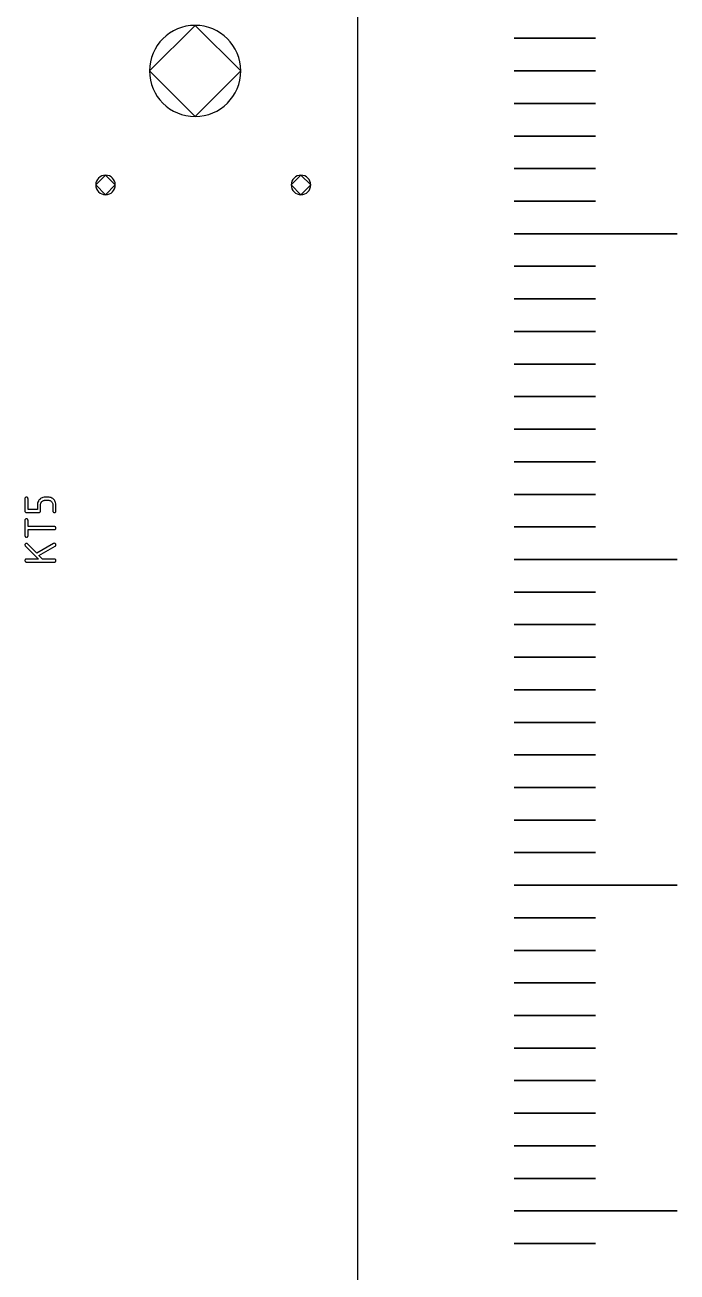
# Model space of a CAD drawing. Header units: inches. Extents: x 0 to 594, y -420 to 0.
# Drawn here: x 261.34 to 281.36, y -187.96 to -149.67 of the extents above; entities that cross this region are included whole.
import ezdxf

# ---------------------------------------------------------------- set-up
doc = ezdxf.new("R2010")
doc.units = ezdxf.units.IN
doc.header["$MEASUREMENT"] = 0

msp = doc.modelspace()

# ---------------------------------------------------------------- linework, layer by layer
at = {"color": 18, "true_color": 0x000000}
for p, q in [((271.562, -246.083), (271.562, -26.083)), ((266.562, -149.683), (265.162, -151.083)), ((267.962, -151.083), (266.562, -149.683)), ((265.162, -151.083), (266.562, -152.483)), ((266.562, -152.483), (267.962, -151.083)), ((263.812, -154.283), (263.512, -154.583)), ((264.112, -154.583), (263.812, -154.283)), ((269.812, -154.283), (269.512, -154.583)), ((270.112, -154.583), (269.812, -154.283)), ((263.512, -154.583), (263.812, -154.883)), ((263.812, -154.883), (264.112, -154.583)), ((269.512, -154.583), (269.812, -154.883)), ((269.812, -154.883), (270.112, -154.583)), ((261.338, -164.202), (261.337, -164.21)), ((261.337, -164.21), (261.337, -164.593)), ((261.337, -164.21), (261.337, -164.21)), ((261.344, -164.19), (261.338, -164.202)), ((261.347, -164.185), (261.344, -164.19)), ((261.352, -164.179), (261.347, -164.185)), ((261.355, -164.176), (261.352, -164.179)), ((261.362, -164.172), (261.355, -164.176)), ((261.372, -164.168), (261.362, -164.172)), ((261.385, -164.165), (261.372, -164.168)), ((261.387, -164.165), (261.385, -164.165)), ((261.394, -164.166), (261.387, -164.165)), ((261.404, -164.171), (261.394, -164.166)), ((261.416, -164.178), (261.404, -164.171)), ((261.418, -164.179), (261.416, -164.178)), ((261.423, -164.186), (261.418, -164.179)), ((261.428, -164.197), (261.423, -164.186)), ((261.43, -164.204), (261.428, -164.197)), ((261.431, -164.213), (261.43, -164.204)), ((261.431, -164.546), (261.431, -164.213)), ((261.789, -164.235), (261.776, -164.249)), ((261.791, -164.234), (261.789, -164.235)), ((261.792, -164.233), (261.791, -164.234)), ((261.796, -164.228), (261.792, -164.233)), ((261.802, -164.224), (261.796, -164.228)), ((261.816, -164.213), (261.802, -164.224)), ((261.836, -164.2), (261.816, -164.213)), ((261.861, -164.187), (261.836, -164.2)), ((261.889, -164.176), (261.861, -164.187)), ((261.922, -164.168), (261.889, -164.176)), ((261.939, -164.166), (261.922, -164.168)), ((261.957, -164.165), (261.939, -164.166)), ((262.051, -164.165), (261.957, -164.165)), ((262.053, -164.165), (262.051, -164.165)), ((262.056, -164.165), (262.053, -164.165)), ((262.061, -164.165), (262.056, -164.165)), ((262.068, -164.166), (262.061, -164.165)), ((262.075, -164.166), (262.068, -164.166)), ((262.085, -164.169), (262.075, -164.166)), ((262.109, -164.173), (262.085, -164.169)), ((262.135, -164.182), (262.109, -164.173)), ((262.163, -164.194), (262.135, -164.182)), ((262.177, -164.203), (262.163, -164.194)), ((262.191, -164.211), (262.177, -164.203)), ((262.205, -164.223), (262.191, -164.211)), ((262.219, -164.235), (262.205, -164.223)), ((262.221, -164.237), (262.219, -164.235)), ((262.222, -164.238), (262.221, -164.237)), ((262.225, -164.242), (262.222, -164.238)), ((262.23, -164.248), (262.225, -164.242)), ((262.24, -164.262), (262.23, -164.248)), ((261.337, -164.593), (261.338, -164.609)), ((261.338, -164.609), (261.344, -164.62)), ((261.344, -164.62), (261.352, -164.629)), ((261.352, -164.629), (261.361, -164.634)), ((261.719, -164.546), (261.431, -164.546)), ((261.72, -164.386), (261.719, -164.393)), ((261.719, -164.393), (261.719, -164.546)), ((261.723, -164.368), (261.72, -164.378)), ((261.72, -164.378), (261.72, -164.386)), ((261.727, -164.345), (261.723, -164.368)), ((261.736, -164.32), (261.727, -164.345)), ((261.748, -164.292), (261.736, -164.32)), ((261.757, -164.278), (261.748, -164.292)), ((261.765, -164.262), (261.757, -164.278)), ((261.776, -164.249), (261.765, -164.262)), ((261.793, -164.633), (261.802, -164.626)), ((261.802, -164.626), (261.807, -164.616)), ((261.807, -164.616), (261.81, -164.608)), ((261.81, -164.608), (261.812, -164.6)), ((261.812, -164.6), (261.813, -164.595)), ((261.813, -164.403), (261.815, -164.382)), ((261.813, -164.595), (261.813, -164.403)), ((261.815, -164.382), (261.82, -164.362)), ((261.82, -164.362), (261.826, -164.344)), ((261.826, -164.344), (261.834, -164.33)), ((261.834, -164.33), (261.841, -164.317)), ((261.841, -164.317), (261.848, -164.309)), ((261.848, -164.309), (261.854, -164.303)), ((261.854, -164.303), (261.855, -164.302)), ((261.855, -164.302), (261.872, -164.288)), ((261.872, -164.288), (261.889, -164.278)), ((261.889, -164.278), (261.906, -164.269)), ((261.906, -164.269), (261.922, -164.265)), ((261.922, -164.265), (261.936, -164.262)), ((261.936, -164.262), (261.947, -164.259)), ((261.947, -164.259), (261.954, -164.259)), ((261.954, -164.259), (261.957, -164.259)), ((261.957, -164.259), (262.051, -164.259)), ((262.051, -164.259), (262.074, -164.261)), ((262.074, -164.261), (262.094, -164.266)), ((262.094, -164.266), (262.111, -164.272)), ((262.111, -164.272), (262.126, -164.28)), ((262.126, -164.28), (262.137, -164.288)), ((262.137, -164.288), (262.147, -164.295)), ((262.147, -164.295), (262.153, -164.3)), ((262.153, -164.3), (262.154, -164.302)), ((262.154, -164.302), (262.167, -164.319)), ((262.167, -164.319), (262.177, -164.335)), ((262.177, -164.335), (262.184, -164.352)), ((262.184, -164.352), (262.188, -164.368)), ((262.188, -164.368), (262.191, -164.382)), ((262.191, -164.382), (262.194, -164.393)), ((262.194, -164.393), (262.194, -164.602)), ((262.194, -164.602), (262.197, -164.609)), ((262.197, -164.609), (262.201, -164.619)), ((262.201, -164.619), (262.206, -164.626)), ((262.206, -164.626), (262.208, -164.629)), ((262.208, -164.629), (262.209, -164.629)), ((262.209, -164.629), (262.221, -164.636)), ((262.253, -164.283), (262.24, -164.262)), ((262.266, -164.307), (262.253, -164.283)), ((262.277, -164.335), (262.266, -164.307)), ((262.266, -164.634), (262.273, -164.63)), ((262.273, -164.63), (262.276, -164.629)), ((262.276, -164.629), (262.283, -164.617)), ((262.285, -164.368), (262.277, -164.335)), ((262.283, -164.617), (262.287, -164.606)), ((262.287, -164.385), (262.285, -164.368)), ((262.288, -164.403), (262.287, -164.385)), ((262.287, -164.606), (262.288, -164.596)), ((262.288, -164.596), (262.288, -164.403)), ((261.338, -164.867), (261.337, -164.875)), ((261.337, -164.875), (261.337, -165.363)), ((261.337, -164.875), (261.337, -164.875)), ((261.344, -164.856), (261.338, -164.867)), ((261.347, -164.85), (261.344, -164.856)), ((261.352, -164.844), (261.347, -164.85)), ((261.355, -164.842), (261.352, -164.844)), ((261.362, -164.837), (261.355, -164.842)), ((261.361, -164.634), (261.369, -164.637)), ((261.372, -164.833), (261.362, -164.837)), ((261.369, -164.637), (261.378, -164.639)), ((261.385, -164.83), (261.372, -164.833)), ((261.378, -164.639), (261.383, -164.64)), ((261.383, -164.64), (261.385, -164.64)), ((261.385, -164.64), (261.767, -164.64)), ((261.387, -164.83), (261.385, -164.83)), ((261.394, -164.832), (261.387, -164.83)), ((261.404, -164.836), (261.394, -164.832)), ((261.416, -164.843), (261.404, -164.836)), ((261.418, -164.844), (261.416, -164.843)), ((261.423, -164.851), (261.418, -164.844)), ((261.428, -164.863), (261.423, -164.851)), ((261.43, -164.87), (261.428, -164.863)), ((261.431, -164.878), (261.43, -164.87)), ((261.431, -165.069), (261.431, -164.878)), ((261.767, -164.64), (261.782, -164.639)), ((261.782, -164.639), (261.793, -164.633)), ((262.221, -164.636), (262.232, -164.639)), ((262.232, -164.639), (262.239, -164.64)), ((262.239, -164.64), (262.24, -164.64)), ((262.24, -164.64), (262.242, -164.64)), ((262.242, -164.64), (262.256, -164.639)), ((262.256, -164.639), (262.266, -164.634)), ((261.337, -165.363), (261.339, -165.37)), ((261.339, -165.37), (261.345, -165.381)), ((261.345, -165.381), (261.351, -165.387)), ((261.351, -165.387), (261.352, -165.39)), ((261.352, -165.39), (261.354, -165.39)), ((261.354, -165.39), (261.365, -165.397)), ((261.365, -165.397), (261.375, -165.4)), ((261.397, -165.4), (261.409, -165.396)), ((261.409, -165.396), (261.416, -165.391)), ((261.416, -165.391), (261.417, -165.39)), ((261.417, -165.39), (261.418, -165.39)), ((261.418, -165.39), (261.425, -165.379)), ((261.425, -165.379), (261.43, -165.367)), ((261.43, -165.367), (261.431, -165.358)), ((262.242, -165.069), (261.431, -165.069)), ((261.431, -165.358), (261.431, -165.163)), ((261.431, -165.163), (262.242, -165.163)), ((262.243, -165.069), (262.242, -165.069)), ((262.242, -165.163), (262.257, -165.16)), ((262.246, -165.069), (262.243, -165.069)), ((262.254, -165.07), (262.246, -165.069)), ((262.266, -165.074), (262.254, -165.07)), ((262.257, -165.16), (262.268, -165.156)), ((262.277, -165.083), (262.266, -165.074)), ((262.268, -165.156), (262.274, -165.152)), ((262.274, -165.152), (262.277, -165.149)), ((262.278, -165.085), (262.277, -165.083)), ((262.277, -165.149), (262.284, -165.138)), ((262.283, -165.091), (262.278, -165.085)), ((262.287, -165.102), (262.283, -165.091)), ((262.284, -165.138), (262.287, -165.128)), ((262.288, -165.116), (262.287, -165.102)), ((262.287, -165.128), (262.288, -165.119)), ((262.288, -165.119), (262.288, -165.116)), ((261.338, -165.624), (261.337, -165.632)), ((261.337, -165.632), (261.337, -165.635)), ((261.337, -165.632), (261.337, -165.632)), ((261.337, -165.635), (261.339, -165.648)), ((261.344, -165.613), (261.338, -165.624)), ((261.339, -165.648), (261.344, -165.658)), ((261.347, -165.607), (261.344, -165.613)), ((261.344, -165.658), (261.348, -165.665)), ((261.352, -165.601), (261.347, -165.607)), ((261.348, -165.665), (261.351, -165.668)), ((261.351, -165.668), (261.748, -166.068)), ((261.355, -165.599), (261.352, -165.6)), ((261.352, -165.6), (261.352, -165.601)), ((261.362, -165.593), (261.355, -165.599)), ((261.372, -165.589), (261.362, -165.593)), ((261.379, -165.586), (261.372, -165.589)), ((261.375, -165.4), (261.382, -165.401)), ((261.386, -165.586), (261.379, -165.586)), ((261.382, -165.401), (261.383, -165.401)), ((261.383, -165.401), (261.385, -165.401)), ((261.385, -165.401), (261.397, -165.4)), ((261.389, -165.586), (261.386, -165.586)), ((261.394, -165.587), (261.389, -165.586)), ((261.404, -165.592), (261.394, -165.587)), ((261.418, -165.6), (261.404, -165.592)), ((261.7, -165.883), (261.418, -165.6)), ((262.218, -165.592), (261.7, -165.883)), ((261.768, -165.955), (262.264, -165.676)), ((262.243, -165.584), (262.218, -165.592)), ((262.244, -165.584), (262.243, -165.584)), ((262.246, -165.584), (262.244, -165.584)), ((262.254, -165.586), (262.246, -165.584)), ((262.264, -165.592), (262.254, -165.586)), ((262.268, -165.594), (262.264, -165.592)), ((262.264, -165.676), (262.273, -165.669)), ((262.274, -165.6), (262.268, -165.594)), ((262.273, -165.669), (262.278, -165.662)), ((262.277, -165.603), (262.274, -165.6)), ((262.281, -165.61), (262.277, -165.603)), ((262.278, -165.662), (262.283, -165.656)), ((262.285, -165.621), (262.281, -165.61)), ((262.283, -165.656), (262.285, -165.649)), ((262.288, -165.635), (262.285, -165.621)), ((262.285, -165.649), (262.287, -165.644)), ((262.287, -165.644), (262.288, -165.639)), ((262.288, -165.639), (262.288, -165.635)), ((261.338, -166.105), (261.337, -166.113)), ((261.337, -166.113), (261.337, -166.116)), ((261.337, -166.116), (261.339, -166.129)), ((261.341, -166.095), (261.338, -166.105)), ((261.339, -166.129), (261.344, -166.138)), ((261.348, -166.083), (261.341, -166.095)), ((261.344, -166.138), (261.348, -166.146)), ((261.351, -166.081), (261.348, -166.082)), ((261.348, -166.082), (261.348, -166.083)), ((261.348, -166.146), (261.351, -166.148)), ((261.356, -166.075), (261.351, -166.081)), ((261.351, -166.148), (261.362, -166.157)), ((261.368, -166.071), (261.356, -166.075)), ((261.362, -166.157), (261.372, -166.161)), ((261.375, -166.068), (261.368, -166.071)), ((261.372, -166.161), (261.38, -166.162)), ((261.383, -166.068), (261.375, -166.068)), ((261.38, -166.162), (261.382, -166.162)), ((261.382, -166.162), (261.383, -166.162)), ((261.748, -166.068), (261.383, -166.068)), ((261.383, -166.162), (262.242, -166.162)), ((261.879, -166.068), (261.768, -165.955)), ((262.242, -166.068), (261.879, -166.068)), ((262.243, -166.068), (262.242, -166.068)), ((262.242, -166.162), (262.257, -166.16)), ((262.246, -166.068), (262.243, -166.068)), ((262.254, -166.069), (262.246, -166.068)), ((262.266, -166.074), (262.254, -166.069)), ((262.257, -166.16), (262.268, -166.155)), ((262.277, -166.082), (262.266, -166.074)), ((262.268, -166.155), (262.274, -166.151)), ((262.274, -166.151), (262.277, -166.148)), ((262.278, -166.085), (262.277, -166.082)), ((262.277, -166.148), (262.284, -166.137)), ((262.283, -166.091), (262.278, -166.085)), ((262.287, -166.102), (262.283, -166.091)), ((262.284, -166.137), (262.287, -166.127)), ((262.288, -166.116), (262.287, -166.102)), ((262.287, -166.127), (262.288, -166.119)), ((262.288, -166.119), (262.288, -166.116))]:
    msp.add_line(p, q, dxfattribs=at)
at = {"color": 7, "true_color": 0xffffff}
msp.add_line((271.562, -246.083), (271.562, -26.083), dxfattribs=at)
at = {"color": 152, "true_color": 0x007ac0}
for p, q in [((276.359, -150.081), (278.859, -150.081)), ((278.859, -150.081), (276.359, -150.081)), ((276.359, -151.081), (278.859, -151.081)), ((278.859, -151.081), (276.359, -151.081)), ((276.359, -152.081), (278.859, -152.081)), ((278.859, -152.081), (276.359, -152.081)), ((276.359, -153.081), (278.859, -153.081)), ((278.859, -153.081), (276.359, -153.081)), ((276.359, -154.081), (278.859, -154.081)), ((278.859, -154.081), (276.359, -154.081)), ((276.359, -155.081), (278.859, -155.081)), ((278.859, -155.081), (276.359, -155.081)), ((276.359, -156.081), (281.359, -156.081)), ((281.359, -156.081), (276.359, -156.081)), ((276.359, -156.081), (278.859, -156.081)), ((278.859, -156.081), (276.359, -156.081)), ((276.359, -157.081), (278.859, -157.081)), ((278.859, -157.081), (276.359, -157.081)), ((276.359, -158.081), (278.859, -158.081)), ((278.859, -158.081), (276.359, -158.081)), ((276.359, -159.081), (278.859, -159.081)), ((278.859, -159.081), (276.359, -159.081)), ((276.359, -160.081), (278.859, -160.081)), ((278.859, -160.081), (276.359, -160.081)), ((276.359, -161.081), (278.859, -161.081)), ((278.859, -161.081), (276.359, -161.081)), ((276.359, -162.081), (278.859, -162.081)), ((278.859, -162.081), (276.359, -162.081)), ((276.359, -163.081), (278.859, -163.081)), ((278.859, -163.081), (276.359, -163.081)), ((276.359, -164.081), (278.859, -164.081)), ((278.859, -164.081), (276.359, -164.081)), ((276.359, -165.081), (278.859, -165.081)), ((278.859, -165.081), (276.359, -165.081)), ((276.359, -166.081), (281.359, -166.081)), ((281.359, -166.081), (276.359, -166.081)), ((276.359, -166.081), (278.859, -166.081)), ((278.859, -166.081), (276.359, -166.081)), ((276.359, -167.081), (278.859, -167.081)), ((278.859, -167.081), (276.359, -167.081)), ((276.359, -168.081), (278.859, -168.081)), ((278.859, -168.081), (276.359, -168.081)), ((276.359, -169.081), (278.859, -169.081)), ((278.859, -169.081), (276.359, -169.081)), ((276.359, -170.081), (278.859, -170.081)), ((278.859, -170.081), (276.359, -170.081)), ((276.359, -171.081), (278.859, -171.081)), ((278.859, -171.081), (276.359, -171.081)), ((276.359, -172.081), (278.859, -172.081)), ((278.859, -172.081), (276.359, -172.081)), ((276.359, -173.081), (278.859, -173.081)), ((278.859, -173.081), (276.359, -173.081)), ((276.359, -174.081), (278.859, -174.081)), ((278.859, -174.081), (276.359, -174.081)), ((276.359, -175.081), (278.859, -175.081)), ((278.859, -175.081), (276.359, -175.081)), ((276.359, -176.081), (281.359, -176.081)), ((281.359, -176.081), (276.359, -176.081)), ((276.359, -176.081), (278.859, -176.081)), ((278.859, -176.081), (276.359, -176.081)), ((276.359, -177.081), (278.859, -177.081)), ((278.859, -177.081), (276.359, -177.081)), ((276.359, -178.081), (278.859, -178.081)), ((278.859, -178.081), (276.359, -178.081)), ((276.359, -179.081), (278.859, -179.081)), ((278.859, -179.081), (276.359, -179.081)), ((276.359, -180.081), (278.859, -180.081)), ((278.859, -180.081), (276.359, -180.081)), ((276.359, -181.081), (278.859, -181.081)), ((278.859, -181.081), (276.359, -181.081)), ((276.359, -182.081), (278.859, -182.081)), ((278.859, -182.081), (276.359, -182.081)), ((276.359, -183.081), (278.859, -183.081)), ((278.859, -183.081), (276.359, -183.081)), ((276.359, -184.081), (278.859, -184.081)), ((278.859, -184.081), (276.359, -184.081)), ((276.359, -185.081), (278.859, -185.081)), ((278.859, -185.081), (276.359, -185.081)), ((276.359, -186.081), (281.359, -186.081)), ((281.359, -186.081), (276.359, -186.081)), ((276.359, -186.081), (278.859, -186.081)), ((278.859, -186.081), (276.359, -186.081)), ((276.359, -187.081), (278.859, -187.081)), ((278.859, -187.081), (276.359, -187.081))]:
    msp.add_line(p, q, dxfattribs=at)
at = {"color": 18, "true_color": 0x000000}
for centre, radius, start, end in [((266.562, -151.083), 1.4, 90, 180), ((266.562, -151.083), 1.4, 0, 90), ((266.562, -151.083), 1.4, 180, 270), ((266.562, -151.083), 1.4, 270, 0), ((263.812, -154.583), 0.3, 90, 180), ((263.812, -154.583), 0.3, 0, 90), ((269.812, -154.583), 0.3, 90, 180), ((269.812, -154.583), 0.3, 0, 90), ((263.812, -154.583), 0.3, 180, 270), ((263.812, -154.583), 0.3, 270, 0), ((269.812, -154.583), 0.3, 180, 270), ((269.812, -154.583), 0.3, 270, 0)]:
    msp.add_arc(centre, radius, start, end, dxfattribs=at)

doc.saveas('drawing.dxf')
